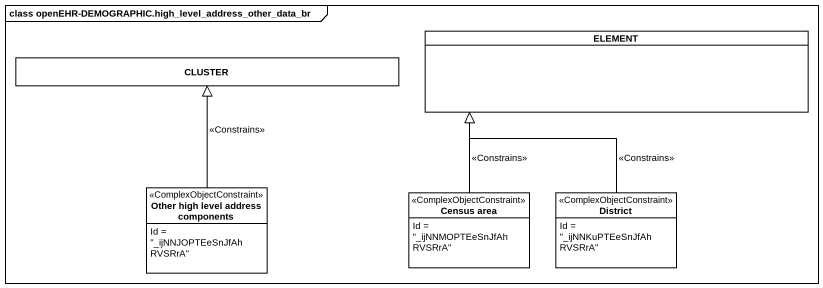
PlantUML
@startuml
mainframe class openEHR-DEMOGRAPHIC.high_level_address_other_data_br
hide circle
hide empty members
class ELEMENT
class CLUSTER
class "Other high level address components" as Other_high_level_address <<ComplexObjectConstraint>> {
  Id = "_ijNNJOPTEeSnJfAhRVSRrA"
}
class "Census area" as Census_area <<ComplexObjectConstraint>> {
  Id = "_ijNNMOPTEeSnJfAhRVSRrA"
}
class District <<ComplexObjectConstraint>> {
  Id = "_ijNNKuPTEeSnJfAhRVSRrA"
}
Other_high_level_address -up-|> CLUSTER : <<Constrains>>
Census_area -up-|> ELEMENT : <<Constrains>>
District -up-|> ELEMENT : <<Constrains>>
@enduml
